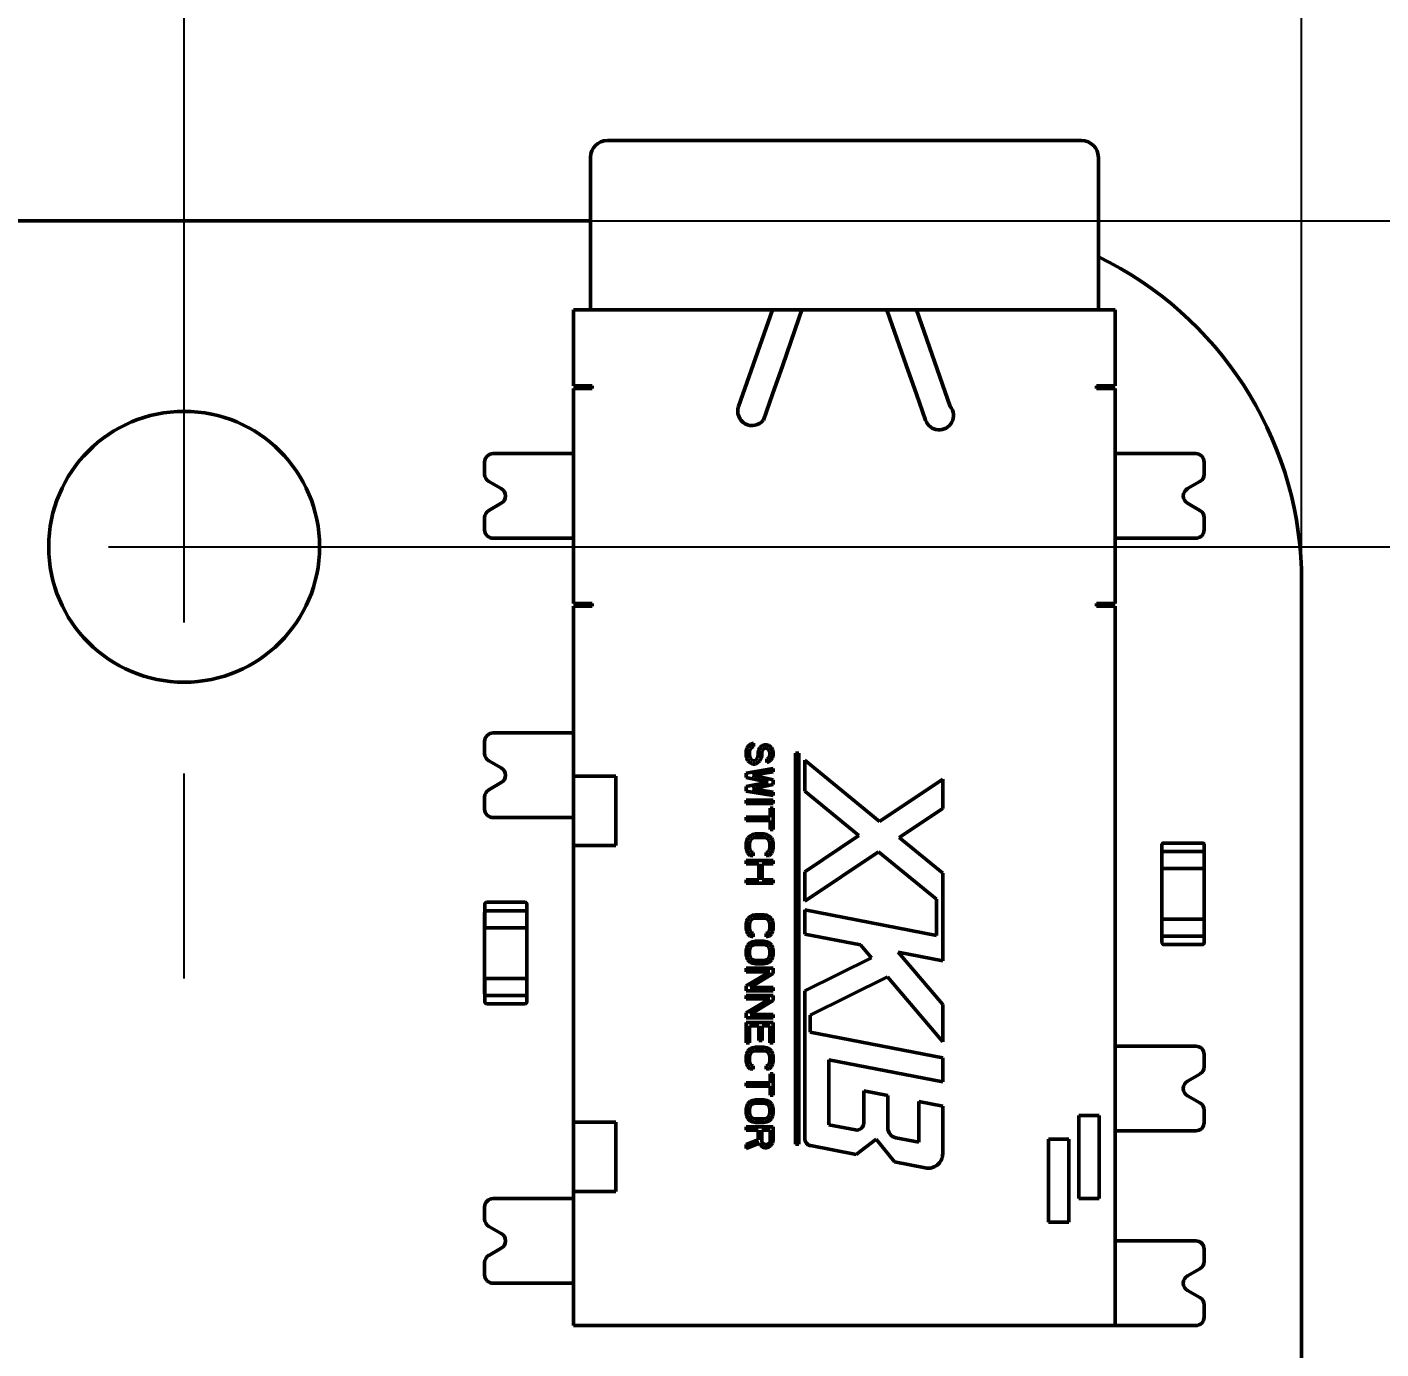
# Model space of a CAD drawing. Header units: millimetres. Extents: x 22 to 202, y 169 to 282.
# Drawn here: x 159.59 to 175.59, y 249.81 to 265.42 of the extents above; entities that cross this region are included whole.
import ezdxf

# ---------------------------------------------------------------- set-up
doc = ezdxf.new("R2010")
doc.units = ezdxf.units.MM
doc.header["$LTSCALE"] = 0.75
doc.linetypes.add('CENTER2', pattern=[28.575, 19.05, -3.175, 3.175, -3.175])
for name, color, linetype, lineweight in [('FD_Dimensions', 7, 'Continuous', 25), ('Smart Centers', 7, 'CENTER2', 25), ('Visible', 7, 'Continuous', 50)]:
    doc.layers.add(name, color=color, linetype=linetype, lineweight=lineweight)
doc.styles.get("Standard").update_dxf_attribs({"font": 'arial.ttf'})
doc.dimstyles.new('Dim-ISO-25', dxfattribs={"dimtxt": 2.5, "dimasz": 2.5, "dimexe": 1.5, "dimexo": 0, "dimgap": 1, "dimtad": 1, "dimzin": 4, "dimdsep": 46, "dimtxsty": 'Standard', "dimblk": 'OPEN90', "dimcen": 0, "dimazin": 1, "dimtp": 0.1, "dimtm": 0.1, "dimtfac": 0.72, "dimtmove": 0, "dimatfit": 3, "dimfxl": 1, "dimtzin": 4, "dimarcsym": 0})

# ---------------------------------------------------------------- blocks, each defined once
blk = doc.blocks.new('_Open90')
at = {"color": 0, "linetype": 'ByBlock', "lineweight": -2}
for p, q in [((-0.5, 0.5), (0, 0)), ((0, 0), (-1, 0)), ((0, 0), (-0.5, -0.5))]:
    blk.add_line(p, q, dxfattribs=at)
blk = doc.blocks.new('*D25')
at = {"layer": 'Defpoints', "color": 0, "transparency": 16777216}
for p in [(174.649134, 277.767274), (45.649468, 262.385645), (174.649134, 259.019301)]:
    blk.add_point(p, dxfattribs=at)
at = {"layer": 'FD_Dimensions', "color": 0, "lineweight": -2, "transparency": 16777216}
for p, q in [((45.649468, 262.385645), (45.649468, 279.267274)), ((174.649134, 259.019301), (174.649134, 279.267274)), ((48.149468, 277.767274), (172.149134, 277.767274))]:
    blk.add_line(p, q, dxfattribs=at)
at = {"layer": 'FD_Dimensions', "color": 0, "lineweight": -2, "transparency": 16777216, "xscale": 2.5, "yscale": 2.5, "zscale": 2.5, "rotation": 180}
blk.add_blockref('_Open90', (45.649468, 277.767274), dxfattribs=at)
at = {"layer": 'FD_Dimensions', "color": 0, "lineweight": -2, "transparency": 16777216, "xscale": 2.5, "yscale": 2.5, "zscale": 2.5}
blk.add_blockref('_Open90', (174.649134, 277.767274), dxfattribs=at)
at = {"layer": 'FD_Dimensions', "color": 0, "transparency": 16777216, "insert": (110.149301, 280.04454), "char_height": 2.5, "attachment_point": 5}
blk.add_mtext('129.00mm', dxfattribs=at)
blk = doc.blocks.new('*D26')
at = {"layer": 'Defpoints', "color": 0, "transparency": 16777216}
for p in [(170.550528, 263.135658), (192.083851, 263.135658), (170.532774, 191.385202)]:
    blk.add_point(p, dxfattribs=at)
at = {"layer": 'FD_Dimensions', "color": 0, "lineweight": -2, "transparency": 16777216}
for p, q in [((170.550528, 263.135658), (193.583851, 263.135658)), ((192.083851, 193.885202), (192.083851, 260.635658)), ((170.532774, 191.385202), (193.583851, 191.385202))]:
    blk.add_line(p, q, dxfattribs=at)
at = {"layer": 'FD_Dimensions', "color": 0, "lineweight": -2, "transparency": 16777216, "xscale": 2.5, "yscale": 2.5, "zscale": 2.5}
for p, rotation in [((192.083851, 263.135658), 90), ((192.083851, 191.385202), 270)]:
    blk.add_blockref('_Open90', p, dxfattribs=dict(at, rotation=rotation))
at = {"layer": 'FD_Dimensions', "color": 0, "transparency": 16777216, "insert": (189.806584, 227.099634), "char_height": 2.5, "attachment_point": 5, "rotation": 90}
blk.add_mtext('71.75mm', dxfattribs=at)
blk = doc.blocks.new('*D28')
at = {"layer": 'Defpoints', "color": 0, "transparency": 16777216}
for p in [(170.550528, 263.135658), (200.052214, 263.135658), (124.449775, 178.627866)]:
    blk.add_point(p, dxfattribs=at)
at = {"layer": 'FD_Dimensions', "color": 0, "lineweight": -2, "transparency": 16777216}
for p, q in [((170.550528, 263.135658), (201.552214, 263.135658)), ((200.052214, 181.127866), (200.052214, 260.635658)), ((124.449775, 178.627866), (201.552214, 178.627866))]:
    blk.add_line(p, q, dxfattribs=at)
at = {"layer": 'FD_Dimensions', "color": 0, "lineweight": -2, "transparency": 16777216, "xscale": 2.5, "yscale": 2.5, "zscale": 2.5}
for p, rotation in [((200.052214, 263.135658), 90), ((200.052214, 178.627866), 270)]:
    blk.add_blockref('_Open90', p, dxfattribs=dict(at, rotation=rotation))
at = {"layer": 'FD_Dimensions', "color": 0, "transparency": 16777216, "insert": (197.774947, 227.099634), "char_height": 2.5, "attachment_point": 5, "rotation": 90}
blk.add_mtext('84.51mm', dxfattribs=at)
blk = doc.blocks.new('*D35')
at = {"layer": 'Defpoints', "color": 0, "transparency": 16777216}
for p in [(174.649134, 266.974326), (161.449472, 259.28528), (174.649134, 259.019301)]:
    blk.add_point(p, dxfattribs=at)
at = {"layer": 'FD_Dimensions', "color": 0, "lineweight": -2, "transparency": 16777216}
for p, q in [((161.449472, 259.28528), (161.449472, 268.474326)), ((174.649134, 259.019301), (174.649134, 268.474326)), ((161.449472, 266.974326), (138.817366, 266.974326)), ((172.149134, 266.974326), (163.949472, 266.974326))]:
    blk.add_line(p, q, dxfattribs=at)
at = {"layer": 'FD_Dimensions', "color": 0, "lineweight": -2, "transparency": 16777216, "xscale": 2.5, "yscale": 2.5, "zscale": 2.5, "rotation": 180}
blk.add_blockref('_Open90', (161.449472, 266.974326), dxfattribs=at)
at = {"layer": 'FD_Dimensions', "color": 0, "lineweight": -2, "transparency": 16777216, "xscale": 2.5, "yscale": 2.5, "zscale": 2.5}
blk.add_blockref('_Open90', (174.649134, 266.974326), dxfattribs=at)
at = {"layer": 'FD_Dimensions', "color": 0, "transparency": 16777216, "insert": (146.789077, 269.252445), "char_height": 2.5, "attachment_point": 5}
blk.add_mtext('13.20mm', dxfattribs=at)
blk = doc.blocks.new('*D36')
at = {"layer": 'Defpoints', "color": 0, "transparency": 16777216}
for p in [(166.147327, 263.135658), (183.281843, 263.135658), (161.449472, 259.28528)]:
    blk.add_point(p, dxfattribs=at)
at = {"layer": 'FD_Dimensions', "color": 0, "lineweight": -2, "transparency": 16777216}
for p, q in [((183.281843, 265.635658), (183.281843, 268.135658)), ((166.147327, 263.135658), (184.781843, 263.135658)), ((183.281843, 263.135658), (183.281843, 259.28528)), ((161.449472, 259.28528), (184.781843, 259.28528)), ((183.281843, 256.78528), (183.281843, 235.202253))]:
    blk.add_line(p, q, dxfattribs=at)
at = {"layer": 'FD_Dimensions', "color": 0, "lineweight": -2, "transparency": 16777216, "xscale": 2.5, "yscale": 2.5, "zscale": 2.5}
for p, rotation in [((183.281843, 263.135658), 270), ((183.281843, 259.28528), 90)]:
    blk.add_blockref('_Open90', p, dxfattribs=dict(at, rotation=rotation))
at = {"layer": 'FD_Dimensions', "color": 0, "transparency": 16777216, "insert": (181.003724, 242.320181), "char_height": 2.5, "attachment_point": 5, "rotation": 90}
blk.add_mtext('3.85mm', dxfattribs=at)
blk = doc.blocks.new('*U20')
at = {"layer": 'Smart Centers', "color": 0, "ltscale": 0.75, "transparency": 16777216}
for p, q in [((0, 2.678906), (0, 5.1)), ((-5.1, 0), (-2.678906, 0)), ((2.678906, 0), (5.1, 0)), ((0, -5.1), (0, -2.678906))]:
    blk.add_line(p, q, dxfattribs=at)
at = {"layer": 'Smart Centers', "color": 0, "linetype": 'Continuous', "ltscale": 0.75, "transparency": 16777216}
for p, q in [((0, -0.892969), (0, 0.892969)), ((-0.892969, 0), (0.892969, 0))]:
    blk.add_line(p, q, dxfattribs=at)

msp = doc.modelspace()

# ---------------------------------------------------------------- linework, layer by layer
at = {"layer": 'Visible'}
for p, q in [((172.049, 264.085), (166.449, 264.085)), ((166.249, 263.885), (166.249, 262.085)), ((172.249, 263.885), (172.249, 262.085)), ((158.549, 263.136), (166.249, 263.136)), ((167.265, 262.085), (166.049, 262.085)), ((166.049, 262.085), (166.049, 261.185)), ((171.234, 262.085), (167.265, 262.085)), ((168.399, 262.085), (167.999, 260.943)), ((168.52, 261.432), (168.712, 261.982)), ((168.712, 261.982), (168.748, 262.085)), ((169.787, 261.982), (169.751, 262.085)), ((169.979, 261.432), (169.787, 261.982)), ((170.1, 262.085), (170.5, 260.943)), ((172.449, 262.085), (171.234, 262.085)), ((172.449, 261.185), (172.449, 262.085)), ((168.52, 261.432), (168.399, 261.088)), ((170.1, 261.088), (169.979, 261.432)), ((166.049, 261.185), (166.269, 261.185)), ((166.269, 261.155), (166.269, 261.185)), ((172.229, 261.185), (172.229, 261.155)), ((172.449, 261.185), (172.229, 261.185)), ((166.249, 261.155), (166.049, 261.155)), ((166.049, 258.615), (166.049, 261.155)), ((166.269, 261.155), (166.249, 261.155)), ((168.399, 261.088), (168.292, 260.78)), ((170.1, 261.088), (170.207, 260.78)), ((172.249, 261.155), (172.229, 261.155)), ((172.449, 261.155), (172.249, 261.155)), ((172.449, 261.155), (172.449, 258.615)), ((165.099, 260.385), (165.849, 260.385)), ((165.849, 260.385), (166.049, 260.385)), ((172.449, 260.385), (173.399, 260.385)), ((164.999, 260.143), (164.999, 260.285)), ((173.499, 260.285), (173.499, 260.143)), ((165.196, 259.972), (165.049, 260.056)), ((173.449, 260.056), (173.303, 259.972)), ((165.049, 259.714), (165.196, 259.799)), ((173.303, 259.799), (173.449, 259.714)), ((164.999, 259.485), (164.999, 259.628)), ((173.499, 259.628), (173.499, 259.485)), ((165.099, 259.385), (165.849, 259.385)), ((166.049, 259.385), (165.849, 259.385)), ((173.399, 259.385), (172.449, 259.385)), ((174.649, 259.019), (174.649, 248.785)), ((166.049, 258.615), (166.249, 258.615)), ((166.049, 258.585), (166.269, 258.585)), ((166.049, 258.585), (166.049, 256.575)), ((166.249, 258.615), (166.269, 258.615)), ((166.269, 258.585), (166.269, 258.615)), ((172.229, 258.615), (172.229, 258.585)), ((172.229, 258.615), (172.249, 258.615)), ((172.449, 258.585), (172.229, 258.585)), ((172.249, 258.615), (172.449, 258.615)), ((172.449, 250.085), (172.449, 258.585)), ((165.099, 257.085), (166.049, 257.085)), ((164.999, 256.843), (164.999, 256.985)), ((168.095, 256.905), (168.088, 256.872)), ((168.088, 256.872), (168.088, 256.818)), ((168.115, 256.938), (168.095, 256.905)), ((168.149, 256.958), (168.115, 256.938)), ((168.129, 256.872), (168.136, 256.898)), ((168.129, 256.818), (168.129, 256.872)), ((168.136, 256.898), (168.156, 256.918)), ((168.177, 256.965), (168.149, 256.958)), ((168.156, 256.918), (168.177, 256.925)), ((168.177, 256.925), (168.177, 256.965)), ((168.238, 256.885), (168.231, 256.858)), ((168.231, 256.858), (168.231, 256.818)), ((168.251, 256.912), (168.238, 256.885)), ((168.279, 256.938), (168.251, 256.912)), ((168.272, 256.858), (168.279, 256.878)), ((168.272, 256.818), (168.272, 256.858)), ((168.306, 256.945), (168.279, 256.938)), ((168.279, 256.878), (168.292, 256.898)), ((168.292, 256.898), (168.313, 256.905)), ((168.333, 256.945), (168.306, 256.945)), ((168.313, 256.905), (168.326, 256.905)), ((168.326, 256.905), (168.347, 256.898)), ((168.36, 256.938), (168.333, 256.945)), ((168.347, 256.898), (168.36, 256.878)), ((168.388, 256.912), (168.36, 256.938)), ((168.36, 256.878), (168.367, 256.858)), ((168.367, 256.858), (168.367, 256.818)), ((168.401, 256.885), (168.388, 256.912)), ((168.408, 256.858), (168.401, 256.885)), ((168.408, 256.825), (168.408, 256.858)), ((165.196, 256.672), (165.049, 256.756)), ((168.088, 256.818), (168.095, 256.785)), ((168.095, 256.785), (168.108, 256.758)), ((168.108, 256.758), (168.136, 256.732)), ((168.136, 256.792), (168.129, 256.818)), ((168.149, 256.772), (168.136, 256.792)), ((168.136, 256.732), (168.163, 256.718)), ((168.17, 256.758), (168.149, 256.772)), ((168.163, 256.718), (168.197, 256.718)), ((168.19, 256.758), (168.17, 256.758)), ((168.211, 256.772), (168.19, 256.758)), ((168.197, 256.718), (168.224, 256.732)), ((168.224, 256.792), (168.211, 256.772)), ((168.231, 256.818), (168.224, 256.792)), ((168.224, 256.732), (168.251, 256.758)), ((168.251, 256.758), (168.265, 256.785)), ((168.265, 256.785), (168.272, 256.818)), ((168.347, 256.785), (168.333, 256.778)), ((168.333, 256.778), (168.333, 256.738)), ((168.333, 256.738), (168.354, 256.745)), ((168.36, 256.798), (168.347, 256.785)), ((168.354, 256.745), (168.381, 256.765)), ((168.367, 256.818), (168.36, 256.798)), ((168.381, 256.765), (168.401, 256.792)), ((168.401, 256.792), (168.408, 256.825)), ((168.709, 256.848), (168.672, 256.848)), ((168.672, 256.848), (168.672, 252.226)), ((168.709, 252.226), (168.709, 256.848)), ((168.782, 256.763), (168.782, 256.397)), ((169.665, 256.039), (168.782, 256.763)), ((166.049, 256.575), (166.549, 256.575)), ((166.049, 256.575), (166.049, 255.755)), ((166.549, 256.575), (166.549, 255.755)), ((168.408, 256.665), (168.088, 256.612)), ((168.088, 256.612), (168.088, 256.558)), ((168.088, 256.558), (168.347, 256.505)), ((168.163, 256.585), (168.408, 256.625)), ((168.408, 256.532), (168.163, 256.585)), ((168.408, 256.625), (168.408, 256.665)), ((170.411, 256.541), (169.665, 256.039)), ((170.411, 256.193), (170.411, 256.541)), ((165.049, 256.414), (165.196, 256.499)), ((168.347, 256.505), (168.088, 256.452)), ((168.088, 256.452), (168.088, 256.398)), ((168.088, 256.398), (168.408, 256.345)), ((168.163, 256.425), (168.408, 256.478)), ((168.408, 256.385), (168.163, 256.425)), ((168.408, 256.478), (168.408, 256.532)), ((168.408, 256.345), (168.408, 256.385)), ((168.782, 256.397), (169.42, 255.874)), ((164.999, 256.185), (164.999, 256.328)), ((168.088, 256.292), (168.088, 256.252)), ((168.408, 256.292), (168.088, 256.292)), ((168.088, 256.252), (168.408, 256.252)), ((168.408, 256.252), (168.408, 256.292)), ((166.049, 256.085), (165.099, 256.085)), ((168.088, 256.092), (168.088, 256.052)), ((168.374, 256.092), (168.088, 256.092)), ((168.374, 256.198), (168.374, 256.092)), ((168.408, 256.198), (168.374, 256.198)), ((168.408, 255.945), (168.408, 256.198)), ((169.898, 255.849), (170.411, 256.193)), ((168.088, 256.052), (168.374, 256.052)), ((168.374, 256.052), (168.374, 255.945)), ((168.374, 255.945), (168.408, 255.945)), ((166.049, 255.755), (166.549, 255.755)), ((166.049, 255.755), (166.049, 252.487)), ((168.095, 255.818), (168.088, 255.785)), ((168.088, 255.785), (168.088, 255.725)), ((168.108, 255.845), (168.095, 255.818)), ((168.136, 255.872), (168.108, 255.845)), ((168.129, 255.785), (168.136, 255.812)), ((168.129, 255.725), (168.129, 255.785)), ((168.163, 255.885), (168.136, 255.872)), ((168.136, 255.812), (168.149, 255.832)), ((168.149, 255.832), (168.17, 255.845)), ((168.197, 255.892), (168.163, 255.885)), ((168.17, 255.845), (168.197, 255.852)), ((168.299, 255.892), (168.197, 255.892)), ((168.197, 255.852), (168.299, 255.852)), ((168.333, 255.885), (168.299, 255.892)), ((168.299, 255.852), (168.326, 255.845)), ((168.326, 255.845), (168.347, 255.832)), ((168.36, 255.872), (168.333, 255.885)), ((168.347, 255.832), (168.36, 255.812)), ((168.388, 255.845), (168.36, 255.872)), ((168.36, 255.812), (168.367, 255.785)), ((168.367, 255.785), (168.367, 255.725)), ((168.401, 255.818), (168.388, 255.845)), ((168.408, 255.785), (168.401, 255.818)), ((168.408, 255.725), (168.408, 255.785)), ((169.42, 255.874), (168.782, 255.445)), ((170.411, 255.429), (169.898, 255.849)), ((173, 255.762), (173, 255.679)), ((173.478, 255.785), (173.02, 255.785)), ((173.498, 255.762), (173.498, 255.679)), ((168.088, 255.725), (168.095, 255.692)), ((168.088, 255.578), (168.088, 255.538)), ((168.408, 255.578), (168.088, 255.578)), ((168.095, 255.692), (168.108, 255.665)), ((168.108, 255.665), (168.136, 255.638)), ((168.136, 255.698), (168.129, 255.725)), ((168.149, 255.678), (168.136, 255.698)), ((168.136, 255.638), (168.17, 255.632)), ((168.17, 255.672), (168.149, 255.678)), ((168.17, 255.632), (168.17, 255.672)), ((168.347, 255.678), (168.326, 255.672)), ((168.326, 255.672), (168.326, 255.632)), ((168.326, 255.632), (168.36, 255.638)), ((168.36, 255.698), (168.347, 255.678)), ((168.367, 255.725), (168.36, 255.698)), ((168.36, 255.638), (168.388, 255.665)), ((168.388, 255.665), (168.401, 255.692)), ((168.401, 255.692), (168.408, 255.725)), ((168.408, 255.538), (168.408, 255.578)), ((168.782, 255.097), (169.653, 255.683)), ((169.653, 255.683), (170.338, 255.123)), ((172.999, 255.665), (172.999, 254.705)), ((172.999, 255.665), (173, 255.665)), ((173, 255.665), (173, 255.679)), ((173, 255.665), (173, 255.505)), ((173.492, 255.685), (173.006, 255.685)), ((173.498, 255.665), (173.498, 255.679)), ((173.498, 255.665), (173.498, 255.505)), ((173.498, 255.665), (173.499, 255.665)), ((173.499, 254.705), (173.499, 255.665)), ((168.088, 255.538), (168.238, 255.538)), ((168.238, 255.538), (168.238, 255.352)), ((168.279, 255.538), (168.408, 255.538)), ((168.279, 255.352), (168.279, 255.538)), ((168.782, 255.445), (168.782, 255.097)), ((170.411, 254.395), (170.411, 255.429)), ((173, 255.491), (173, 255.505)), ((173.006, 255.485), (173.019, 255.485)), ((173.479, 255.485), (173.019, 255.485)), ((173.479, 255.485), (173.492, 255.485)), ((168.088, 255.352), (168.088, 255.312)), ((168.238, 255.352), (168.088, 255.352)), ((168.088, 255.312), (168.408, 255.312)), ((168.408, 255.352), (168.279, 255.352)), ((168.408, 255.312), (168.408, 255.352)), ((170.338, 255.123), (170.338, 254.693)), ((164.999, 254.965), (164.999, 254.005)), ((164.999, 254.965), (165, 254.965)), ((165, 254.979), (165, 255.062)), ((165, 254.979), (165, 254.965)), ((165, 254.805), (165, 254.965)), ((165.492, 254.985), (165.006, 254.985)), ((165.478, 255.085), (165.02, 255.085)), ((165.498, 255.062), (165.498, 254.979)), ((165.498, 254.965), (165.498, 254.979)), ((165.498, 254.965), (165.498, 254.805)), ((165.498, 254.965), (165.499, 254.965)), ((165.499, 254.005), (165.499, 254.965)), ((168.197, 254.938), (168.163, 254.932)), ((168.299, 254.938), (168.197, 254.938)), ((168.333, 254.932), (168.299, 254.938)), ((168.782, 254.994), (168.782, 254.71)), ((170.338, 254.693), (168.782, 254.994)), ((165, 254.805), (165, 254.791)), ((165.006, 254.785), (165.019, 254.785)), ((165.019, 254.785), (165.479, 254.785)), ((165.479, 254.785), (165.492, 254.785)), ((168.095, 254.865), (168.088, 254.832)), ((168.088, 254.832), (168.088, 254.772)), ((168.108, 254.892), (168.095, 254.865)), ((168.136, 254.918), (168.108, 254.892)), ((168.129, 254.832), (168.136, 254.858)), ((168.129, 254.772), (168.129, 254.832)), ((168.163, 254.932), (168.136, 254.918)), ((168.136, 254.858), (168.149, 254.878)), ((168.149, 254.878), (168.17, 254.892)), ((168.17, 254.892), (168.197, 254.898)), ((168.197, 254.898), (168.299, 254.898)), ((168.299, 254.898), (168.326, 254.892)), ((168.326, 254.892), (168.347, 254.878)), ((168.36, 254.918), (168.333, 254.932)), ((168.347, 254.878), (168.36, 254.858)), ((168.388, 254.892), (168.36, 254.918)), ((168.36, 254.858), (168.367, 254.832)), ((168.367, 254.832), (168.367, 254.772)), ((168.401, 254.865), (168.388, 254.892)), ((168.408, 254.832), (168.401, 254.865)), ((168.408, 254.772), (168.408, 254.832)), ((173, 254.705), (173, 254.865)), ((173.019, 254.885), (173.006, 254.885)), ((173.479, 254.885), (173.019, 254.885)), ((173.492, 254.885), (173.479, 254.885)), ((173.498, 254.865), (173.498, 254.879)), ((173.498, 254.865), (173.498, 254.705)), ((168.088, 254.772), (168.095, 254.738)), ((168.095, 254.738), (168.108, 254.712)), ((168.108, 254.712), (168.136, 254.685)), ((168.136, 254.745), (168.129, 254.772)), ((168.149, 254.725), (168.136, 254.745)), ((168.136, 254.685), (168.17, 254.678)), ((168.163, 254.618), (168.136, 254.605)), ((168.17, 254.718), (168.149, 254.725)), ((168.197, 254.625), (168.163, 254.618)), ((168.17, 254.678), (168.17, 254.718)), ((168.299, 254.625), (168.197, 254.625)), ((168.333, 254.618), (168.299, 254.625)), ((168.347, 254.725), (168.326, 254.718)), ((168.326, 254.718), (168.326, 254.678)), ((168.326, 254.678), (168.36, 254.685)), ((168.36, 254.605), (168.333, 254.618)), ((168.36, 254.745), (168.347, 254.725)), ((168.367, 254.772), (168.36, 254.745)), ((168.36, 254.685), (168.388, 254.712)), ((168.388, 254.712), (168.401, 254.738)), ((168.401, 254.738), (168.408, 254.772)), ((168.782, 254.71), (169.438, 254.583)), ((173, 254.705), (172.999, 254.705)), ((173, 254.705), (173, 254.691)), ((173, 254.609), (173, 254.691)), ((173.006, 254.685), (173.492, 254.685)), ((173.499, 254.705), (173.498, 254.705)), ((173.498, 254.691), (173.498, 254.705)), ((173.498, 254.691), (173.498, 254.609)), ((168.095, 254.552), (168.088, 254.518)), ((168.088, 254.518), (168.088, 254.465)), ((168.088, 254.465), (168.095, 254.432)), ((168.108, 254.578), (168.095, 254.552)), ((168.136, 254.605), (168.108, 254.578)), ((168.129, 254.518), (168.136, 254.545)), ((168.129, 254.465), (168.129, 254.518)), ((168.136, 254.438), (168.129, 254.465)), ((168.136, 254.545), (168.149, 254.565)), ((168.149, 254.565), (168.17, 254.578)), ((168.17, 254.578), (168.197, 254.585)), ((168.197, 254.585), (168.299, 254.585)), ((168.299, 254.585), (168.326, 254.578)), ((168.326, 254.578), (168.347, 254.565)), ((168.347, 254.565), (168.36, 254.545)), ((168.388, 254.578), (168.36, 254.605)), ((168.36, 254.545), (168.367, 254.518)), ((168.367, 254.465), (168.36, 254.438)), ((168.367, 254.518), (168.367, 254.465)), ((168.401, 254.552), (168.388, 254.578)), ((168.408, 254.518), (168.401, 254.552)), ((168.401, 254.432), (168.408, 254.465)), ((168.408, 254.465), (168.408, 254.518)), ((169.438, 254.583), (169.57, 254.428)), ((169.884, 254.497), (170.411, 254.395)), ((170.411, 253.876), (169.884, 254.497)), ((173.02, 254.585), (173.478, 254.585)), ((168.088, 254.305), (168.088, 254.265)), ((168.408, 254.305), (168.088, 254.305)), ((168.095, 254.432), (168.108, 254.405)), ((168.108, 254.405), (168.136, 254.378)), ((168.149, 254.418), (168.136, 254.438)), ((168.136, 254.378), (168.163, 254.365)), ((168.17, 254.405), (168.149, 254.418)), ((168.163, 254.365), (168.197, 254.358)), ((168.197, 254.398), (168.17, 254.405)), ((168.299, 254.398), (168.197, 254.398)), ((168.197, 254.358), (168.299, 254.358)), ((168.326, 254.405), (168.299, 254.398)), ((168.299, 254.358), (168.333, 254.365)), ((168.347, 254.418), (168.326, 254.405)), ((168.333, 254.365), (168.36, 254.378)), ((168.36, 254.438), (168.347, 254.418)), ((168.36, 254.378), (168.388, 254.405)), ((168.388, 254.405), (168.401, 254.432)), ((168.408, 254.245), (168.408, 254.305)), ((169.57, 254.428), (168.782, 254.038)), ((165, 254.005), (165, 254.165)), ((165.019, 254.185), (165.006, 254.185)), ((165.019, 254.185), (165.479, 254.185)), ((165.492, 254.185), (165.479, 254.185)), ((165.498, 254.179), (165.498, 254.165)), ((165.498, 254.005), (165.498, 254.165)), ((168.367, 254.265), (168.088, 254.098)), ((168.088, 254.265), (168.367, 254.265)), ((168.136, 254.078), (168.408, 254.245)), ((168.846, 253.753), (169.759, 254.205)), ((169.759, 254.205), (170.411, 253.437)), ((165, 254.005), (164.999, 254.005)), ((165, 254.005), (165, 253.991)), ((165, 253.909), (165, 253.991)), ((165.006, 253.985), (165.492, 253.985)), ((165.499, 254.005), (165.498, 254.005)), ((165.498, 254.005), (165.498, 253.991)), ((165.498, 253.909), (165.498, 253.991)), ((168.088, 254.098), (168.088, 254.038)), ((168.088, 254.038), (168.408, 254.038)), ((168.088, 253.985), (168.088, 253.945)), ((168.408, 253.985), (168.088, 253.985)), ((168.408, 254.078), (168.136, 254.078)), ((168.408, 254.038), (168.408, 254.078)), ((168.408, 253.925), (168.408, 253.985)), ((168.782, 254.038), (168.782, 252.29)), ((165.02, 253.885), (165.478, 253.885)), ((168.367, 253.945), (168.088, 253.778)), ((168.088, 253.945), (168.367, 253.945)), ((168.136, 253.758), (168.408, 253.925)), ((170.411, 253.437), (170.411, 253.876)), ((168.088, 253.778), (168.088, 253.718)), ((168.088, 253.718), (168.408, 253.718)), ((168.088, 253.665), (168.088, 253.425)), ((168.408, 253.665), (168.088, 253.665)), ((168.408, 253.758), (168.136, 253.758)), ((168.408, 253.718), (168.408, 253.758)), ((168.408, 253.425), (168.408, 253.665)), ((168.846, 253.552), (168.846, 253.753)), ((168.129, 253.625), (168.238, 253.625)), ((168.129, 253.425), (168.129, 253.625)), ((168.238, 253.625), (168.238, 253.452)), ((168.279, 253.625), (168.367, 253.625)), ((168.279, 253.452), (168.279, 253.625)), ((168.367, 253.625), (168.367, 253.425)), ((170.411, 253.248), (168.846, 253.552)), ((168.088, 253.425), (168.129, 253.425)), ((168.136, 253.352), (168.108, 253.325)), ((168.163, 253.365), (168.136, 253.352)), ((168.197, 253.372), (168.163, 253.365)), ((168.299, 253.372), (168.197, 253.372)), ((168.238, 253.452), (168.279, 253.452)), ((168.333, 253.365), (168.299, 253.372)), ((168.36, 253.352), (168.333, 253.365)), ((168.388, 253.325), (168.36, 253.352)), ((168.367, 253.425), (168.408, 253.425)), ((172.449, 253.385), (173.399, 253.385)), ((168.095, 253.298), (168.088, 253.265)), ((168.088, 253.265), (168.088, 253.205)), ((168.088, 253.205), (168.095, 253.172)), ((168.108, 253.325), (168.095, 253.298)), ((168.129, 253.265), (168.136, 253.292)), ((168.129, 253.205), (168.129, 253.265)), ((168.136, 253.178), (168.129, 253.205)), ((168.136, 253.292), (168.149, 253.312)), ((168.149, 253.312), (168.17, 253.325)), ((168.17, 253.325), (168.197, 253.332)), ((168.197, 253.332), (168.299, 253.332)), ((168.299, 253.332), (168.326, 253.325)), ((168.326, 253.325), (168.347, 253.312)), ((168.347, 253.312), (168.36, 253.292)), ((168.36, 253.292), (168.367, 253.265)), ((168.367, 253.205), (168.36, 253.178)), ((168.367, 253.265), (168.367, 253.205)), ((168.401, 253.298), (168.388, 253.325)), ((168.408, 253.265), (168.401, 253.298)), ((168.401, 253.172), (168.408, 253.205)), ((168.408, 253.205), (168.408, 253.265)), ((169.066, 253.225), (170.411, 252.965)), ((169.066, 252.457), (169.066, 253.225)), ((170.411, 252.965), (170.411, 253.248)), ((173.499, 253.285), (173.499, 253.143)), ((168.095, 253.172), (168.108, 253.145)), ((168.108, 253.145), (168.136, 253.118)), ((168.149, 253.158), (168.136, 253.178)), ((168.136, 253.118), (168.17, 253.112)), ((168.17, 253.152), (168.149, 253.158)), ((168.17, 253.112), (168.17, 253.152)), ((168.347, 253.158), (168.326, 253.152)), ((168.326, 253.152), (168.326, 253.112)), ((168.326, 253.112), (168.36, 253.118)), ((168.36, 253.178), (168.347, 253.158)), ((168.36, 253.118), (168.388, 253.145)), ((168.374, 253.058), (168.374, 252.952)), ((168.408, 253.058), (168.374, 253.058)), ((168.388, 253.145), (168.401, 253.172)), ((168.408, 252.805), (168.408, 253.058)), ((173.449, 253.056), (173.303, 252.972)), ((168.088, 252.952), (168.088, 252.912)), ((168.374, 252.952), (168.088, 252.952)), ((168.088, 252.912), (168.374, 252.912)), ((168.374, 252.912), (168.374, 252.805)), ((168.108, 252.705), (168.095, 252.678)), ((168.136, 252.732), (168.108, 252.705)), ((168.163, 252.745), (168.136, 252.732)), ((168.149, 252.692), (168.17, 252.705)), ((168.197, 252.752), (168.163, 252.745)), ((168.17, 252.705), (168.197, 252.712)), ((168.299, 252.752), (168.197, 252.752)), ((168.197, 252.712), (168.299, 252.712)), ((168.333, 252.745), (168.299, 252.752)), ((168.299, 252.712), (168.326, 252.705)), ((168.326, 252.705), (168.347, 252.692)), ((168.36, 252.732), (168.333, 252.745)), ((168.388, 252.705), (168.36, 252.732)), ((168.374, 252.805), (168.408, 252.805)), ((168.401, 252.678), (168.388, 252.705)), ((169.478, 252.856), (169.478, 252.477)), ((169.761, 252.802), (169.478, 252.856)), ((169.761, 252.42), (169.761, 252.802)), ((170.127, 252.731), (170.127, 252.251)), ((170.411, 252.676), (170.127, 252.731)), ((173.303, 252.799), (173.449, 252.714)), ((168.095, 252.678), (168.088, 252.645)), ((168.088, 252.645), (168.088, 252.592)), ((168.088, 252.592), (168.095, 252.558)), ((168.095, 252.558), (168.108, 252.532)), ((168.129, 252.645), (168.136, 252.672)), ((168.129, 252.592), (168.129, 252.645)), ((168.136, 252.565), (168.129, 252.592)), ((168.136, 252.672), (168.149, 252.692)), ((168.149, 252.545), (168.136, 252.565)), ((168.17, 252.532), (168.149, 252.545)), ((168.347, 252.545), (168.326, 252.532)), ((168.347, 252.692), (168.36, 252.672)), ((168.36, 252.565), (168.347, 252.545)), ((168.36, 252.672), (168.367, 252.645)), ((168.367, 252.592), (168.36, 252.565)), ((168.367, 252.645), (168.367, 252.592)), ((168.388, 252.532), (168.401, 252.558)), ((168.408, 252.645), (168.401, 252.678)), ((168.401, 252.558), (168.408, 252.592)), ((168.408, 252.592), (168.408, 252.645)), ((170.411, 252.118), (170.411, 252.676)), ((172.259, 252.565), (172.019, 252.565)), ((172.019, 252.565), (172.019, 251.585)), ((172.259, 251.585), (172.259, 252.565)), ((173.499, 252.628), (173.499, 252.485)), ((166.049, 252.487), (166.549, 252.487)), ((166.049, 252.487), (166.049, 251.667)), ((166.549, 252.487), (166.549, 251.667)), ((168.088, 252.432), (168.088, 252.392)), ((168.408, 252.432), (168.088, 252.432)), ((168.088, 252.392), (168.231, 252.392)), ((168.108, 252.532), (168.136, 252.505)), ((168.136, 252.505), (168.163, 252.492)), ((168.163, 252.492), (168.197, 252.485)), ((168.197, 252.525), (168.17, 252.532)), ((168.299, 252.525), (168.197, 252.525)), ((168.197, 252.485), (168.299, 252.485)), ((168.231, 252.392), (168.231, 252.278)), ((168.272, 252.392), (168.374, 252.392)), ((168.272, 252.265), (168.272, 252.392)), ((168.326, 252.532), (168.299, 252.525)), ((168.299, 252.485), (168.333, 252.492)), ((168.333, 252.492), (168.36, 252.505)), ((168.36, 252.505), (168.388, 252.532)), ((168.374, 252.392), (168.374, 252.265)), ((168.408, 252.272), (168.408, 252.432)), ((169.379, 252.396), (169.066, 252.457)), ((173.399, 252.385), (172.449, 252.385)), ((168.231, 252.278), (168.088, 252.225)), ((168.088, 252.178), (168.245, 252.238)), ((168.088, 252.225), (168.088, 252.178)), ((168.245, 252.238), (168.258, 252.212)), ((168.279, 252.245), (168.272, 252.265)), ((168.292, 252.232), (168.279, 252.245)), ((168.313, 252.225), (168.292, 252.232)), ((168.333, 252.225), (168.313, 252.225)), ((168.354, 252.232), (168.333, 252.225)), ((168.367, 252.245), (168.354, 252.232)), ((168.374, 252.265), (168.367, 252.245)), ((168.381, 252.212), (168.401, 252.238)), ((168.401, 252.238), (168.408, 252.272)), ((168.672, 252.226), (168.709, 252.226)), ((169.388, 252.105), (169.624, 252.285)), ((169.624, 252.285), (169.84, 252.018)), ((170.127, 252.251), (169.858, 252.303)), ((171.899, 252.285), (171.659, 252.285)), ((171.659, 252.285), (171.659, 251.305)), ((171.899, 251.305), (171.899, 252.285)), ((168.258, 252.212), (168.285, 252.192)), ((168.285, 252.192), (168.306, 252.185)), ((168.306, 252.185), (168.333, 252.185)), ((168.333, 252.185), (168.354, 252.192)), ((168.354, 252.192), (168.381, 252.212)), ((168.849, 252.21), (169.388, 252.105)), ((169.84, 252.018), (170.204, 251.947)), ((165.099, 251.585), (166.049, 251.585)), ((166.049, 251.667), (166.549, 251.667)), ((166.049, 251.667), (166.049, 250.085)), ((172.019, 251.585), (172.259, 251.585)), ((164.999, 251.343), (164.999, 251.485)), ((171.659, 251.305), (171.899, 251.305)), ((165.196, 251.172), (165.049, 251.256)), ((165.049, 250.914), (165.196, 250.999)), ((172.449, 251.085), (173.399, 251.085)), ((173.499, 250.985), (173.499, 250.843)), ((164.999, 250.685), (164.999, 250.828)), ((173.449, 250.756), (173.303, 250.672)), ((166.049, 250.585), (165.099, 250.585)), ((173.303, 250.499), (173.449, 250.414)), ((173.499, 250.328), (173.499, 250.185)), ((166.049, 250.085), (172.449, 250.085)), ((173.399, 250.085), (172.449, 250.085))]:
    msp.add_line(p, q, dxfattribs=at)
at = {"layer": 'Visible', "extrusion": (0, 0, -1)}
msp.add_circle((-161.449, 259.285), 1.6, dxfattribs=at)
for centre, radius, start, end in [((-166.449, 263.885), 0.2, 0, 90), ((-172.049, 263.885), 0.2, 90, 180), ((-170.385, 258.872), 4.267, 115.9135, 178.0214), ((-165.146, 259.885), 0.1, 120, 240), ((-173.353, 259.885), 0.1, 300, 60), ((-165.146, 256.585), 0.1, 120, 240), ((-173.006, 255.679), 0.006, 0, 90), ((-173.492, 255.491), 0.006, 180.7287, 270), ((-165.006, 254.791), 0.006, 270, 0), ((-165.492, 254.791), 0.006, 180.7287, 270), ((-173.006, 254.879), 0.006, 0.7287, 90), ((-173.492, 254.879), 0.006, 90, 180), ((-165.006, 254.179), 0.006, 0.7287, 90), ((-165.492, 253.991), 0.006, 180, 270), ((-173.353, 252.885), 0.1, 300, 60), ((-165.146, 251.085), 0.1, 120, 240), ((-173.353, 250.585), 0.1, 300, 60)]:
    msp.add_arc(centre, radius, start, end, dxfattribs=at)
at = {"layer": 'Visible'}
for centre, radius, start, end in [((168.159, 260.887), 0.17, 160.72, 320.9701), ((170.368, 260.836), 0.17, 199.28, 39.0299), ((165.099, 260.285), 0.1, 90, 180), ((173.399, 260.285), 0.1, 0, 90), ((165.099, 260.143), 0.1, 180, 240), ((173.399, 260.143), 0.1, 300, 0), ((165.099, 259.628), 0.1, 120, 180), ((173.399, 259.628), 0.1, 0, 60), ((165.099, 259.485), 0.1, 180, 270), ((173.399, 259.485), 0.1, 270, 0), ((165.099, 256.985), 0.1, 90, 180), ((165.099, 256.843), 0.1, 180, 240), ((165.099, 256.328), 0.1, 120, 180), ((165.099, 256.185), 0.1, 180, 270), ((173.492, 255.679), 0.006, 0, 90), ((173.006, 255.491), 0.006, 180, 270), ((165.006, 254.979), 0.006, 90, 180), ((165.492, 254.979), 0.006, 0, 90), ((173.006, 254.691), 0.006, 180, 270), ((173.492, 254.691), 0.006, 270, 0), ((165.492, 254.179), 0.006, 0, 90), ((165.006, 253.991), 0.006, 180, 270), ((173.399, 253.285), 0.1, 0, 90), ((173.399, 253.143), 0.1, 300, 0), ((173.399, 252.628), 0.1, 0, 60), ((169.395, 252.477), 0.0824, 259.033, 0), ((169.88, 252.42), 0.119, 180, 259.033), ((173.399, 252.485), 0.1, 270, 0), ((168.864, 252.29), 0.0824, 180, 259.033), ((170.237, 252.118), 0.174, 259.033, 0), ((165.099, 251.485), 0.1, 90, 180), ((165.099, 251.343), 0.1, 180, 240), ((173.399, 250.985), 0.1, 0, 90), ((165.099, 250.828), 0.1, 120, 180), ((173.399, 250.843), 0.1, 300, 0), ((165.099, 250.685), 0.1, 180, 270), ((173.399, 250.328), 0.1, 0, 60), ((173.399, 250.185), 0.1, 270, 0)]:
    msp.add_arc(centre, radius, start, end, dxfattribs=at)
for centre, major_axis, ratio, start_param, end_param in [((173.02, 255.762), (0.0008, 0.0234), 0.843482, 0.028581, 1.614011), ((173.479, 255.762), (-0.0008, 0.0234), 0.843489, 4.669021, 6.254498), ((165.02, 255.062), (0.0008, 0.0234), 0.843482, 0.028581, 1.614011), ((165.479, 255.062), (-0.0008, 0.0234), 0.843488, 4.669024, 6.254499), ((173.02, 254.609), (-0.0008, 0.0234), 0.843488, 1.527431, 3.112907), ((173.479, 254.609), (0.0008, 0.0234), 0.843482, 3.170174, 4.755603), ((165.02, 253.909), (-0.0008, 0.0234), 0.843489, 1.527429, 3.112906), ((165.479, 253.909), (0.0008, 0.0234), 0.843482, 3.170174, 4.755603)]:
    msp.add_ellipse(centre, major_axis=major_axis, ratio=ratio, start_param=start_param, end_param=end_param, dxfattribs=at)
for points in [[(173.498, 255.679), (173.498, 255.679), (173.498, 255.679), (173.498, 255.679)], [(165, 253.991), (165, 253.991), (165, 253.991), (165, 253.991)]]:
    msp.add_open_spline(points, degree=3, dxfattribs=at)
for points in [[(173.498, 255.505), (173.498, 255.499), (173.498, 255.494), (173.498, 255.492), (173.498, 255.492), (173.498, 255.491), (173.498, 255.491)], [(165.498, 254.805), (165.498, 254.799), (165.498, 254.794), (165.498, 254.792), (165.498, 254.792), (165.498, 254.791), (165.498, 254.791)], [(173, 254.865), (173, 254.872), (173, 254.877), (173, 254.879), (173, 254.879), (173, 254.879), (173, 254.879)], [(165, 254.165), (165, 254.172), (165, 254.177), (165, 254.179), (165, 254.179), (165, 254.179), (165, 254.179)]]:
    msp.add_open_spline(points, degree=3, knots=[0, 0, 0, 0, 0.420189, 0.420189, 0.420189, 0.5428458, 0.5428458, 0.5428458, 0.5428458], dxfattribs=at)

# ---------------------------------------------------------------- block references
at = {"layer": 'Smart Centers', "ltscale": 0.75}
msp.add_blockref('*U20', (161.449, 259.285), dxfattribs=at)

# ---------------------------------------------------------------- dimensions: what is measured, and where the dimension line sits
at = {"layer": 'FD_Dimensions'}
for base, p1, p2, angle, picture, middle in [((174.649, 277.767), (45.649, 262.386), (174.649, 259.019), 360, '*D25', (110.149, 277.767)), ((174.649, 266.974), (161.449, 259.285), (174.649, 259.019), 360, '*D35', (146.789, 266.974)), ((183.282, 263.136), (161.449, 259.285), (166.147, 263.136), 90, '*D36', (183.282, 242.32)), ((200.052, 263.136), (124.45, 178.628), (170.551, 263.136), 90, '*D28', (200.052, 227.1)), ((192.084, 263.136), (170.533, 191.385), (170.551, 263.136), 90, '*D26', (192.084, 227.1))]:
    dim = msp.add_linear_dim(base=base, p1=p1, p2=p2, angle=angle, dimstyle='Dim-ISO-25', override={"dimlfac": 1, "dimpost": 'mm'}, dxfattribs=at)
    dim.commit()
    dim.dimension.update_dxf_attribs({"geometry": picture, "text_midpoint": middle, "dimtype": 160})

doc.saveas('drawing.dxf')
